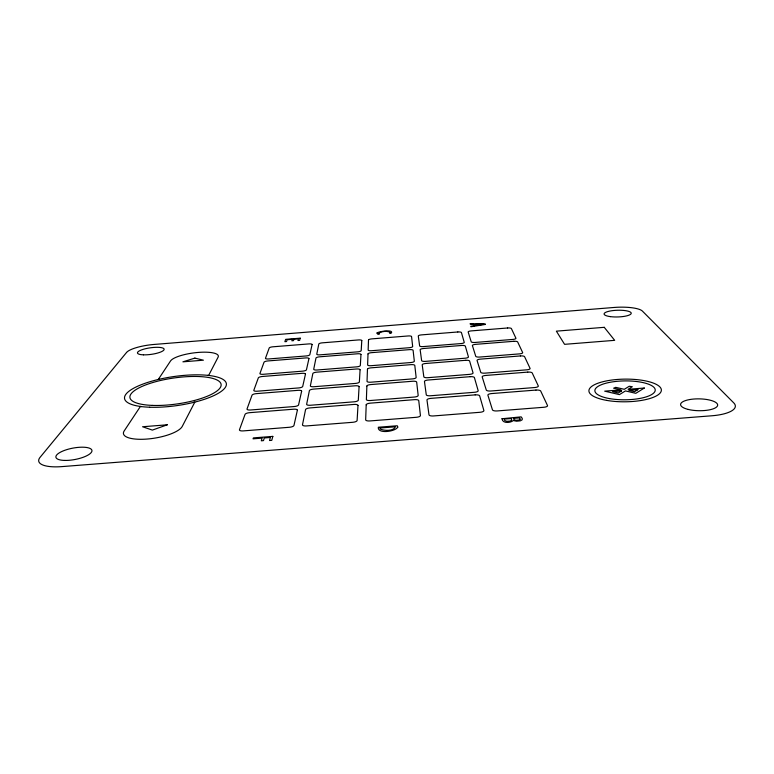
<?xml version="1.0" encoding="UTF-8"?>
<svg xmlns="http://www.w3.org/2000/svg" width="774" height="774" viewBox="0 0 774 774"><rect width="100%" height="100%" fill="white"/><g stroke="black" fill="none" stroke-linecap="round" stroke-linejoin="round"><path stroke-width="1.16" d="M193.529 402.461L194.825 402.112L182.277 426.358A30.002 9.356 -9.1 0 1 147.089 439.052A30.002 9.356 -9.1 0 1 124.188 430.934L140.423 406.427L141.419 406.592M159.473 379.212L158.254 379.521L170.541 360.965A24.313 6.318 -7.6 0 1 198.231 352.431A24.313 6.318 -7.6 0 1 218.094 357.162L208.593 375.506L207.625 375.371M501.997 418.744C502.413 423.775 510.617 422.972 513.336 420.534L516.568 421.22L520.37 420.824L522.169 419.808L522.266 418.424L521.163 416.857L501.997 418.744M366.199 404.802L365.667 419.827A4.286 1.442 -5.2 0 0 369.904 420.94L416.286 417.302A4.296 1.442 -4.3 0 0 420.427 415.522L418.753 400.651A4.122 1.325 -4.4 0 0 414.516 399.655L370.33 403.148A4.122 1.325 -5.2 0 0 366.199 404.802M366.866 386.071L366.383 399.539A4.054 1.287 -5.2 0 0 370.398 400.516L414.254 397.052A4.064 1.287 -4.4 0 0 418.173 395.446L416.673 382.124A3.909 1.19 -4.4 0 0 412.658 381.243L370.785 384.562A3.899 1.19 -5.1 0 0 366.866 386.071M367.466 369.198L367.031 381.34A3.851 1.161 -5.1 0 0 370.843 382.201L412.426 378.902A3.851 1.161 -4.4 0 0 416.151 377.441L414.796 365.425A3.715 1.074 -4.4 0 0 410.994 364.651L371.191 367.824A3.706 1.074 -5.1 0 0 367.466 369.198M368.008 353.921L367.621 364.922A3.657 1.045 -5.1 0 0 371.239 365.686L410.781 362.542A3.667 1.045 -4.4 0 0 414.322 361.197L413.103 350.322A3.541 0.977 -4.5 0 0 409.485 349.635L371.559 352.663A3.531 0.977 -5.1 0 0 368.008 353.921M368.501 340.028L368.153 350.042A3.493 0.948 -5.1 0 0 371.597 350.719L409.291 347.71A3.493 0.958 -4.5 0 0 412.668 346.481L411.555 336.574A3.377 0.89 -4.5 0 0 408.101 335.964L371.888 338.867A3.377 0.89 -5 0 0 368.501 340.028M357.994 405.45L357.114 420.495A4.296 1.442 -5.6 0 1 352.741 422.294L306.475 425.932A4.296 1.432 -6.5 0 1 302.489 424.791L305.566 409.581A4.122 1.316 -6.3 0 1 309.91 407.917L353.989 404.434A4.122 1.325 -5.5 0 1 357.994 405.45M359.088 386.681L358.304 400.177A4.054 1.287 -5.5 0 1 354.173 401.803L310.422 405.257A4.064 1.287 -6.3 0 1 306.639 404.26L309.397 390.628A3.909 1.19 -6.1 0 1 313.499 389.109L355.285 385.791A3.899 1.19 -5.4 0 1 359.088 386.681M360.074 369.788L359.368 381.95A3.851 1.161 -5.4 0 1 355.459 383.42L313.963 386.719A3.851 1.151 -6.1 0 1 310.364 385.839L312.841 373.542A3.715 1.074 -6 0 1 316.74 372.159L356.466 368.995A3.706 1.074 -5.3 0 1 360.074 369.788M360.974 354.482L360.326 365.502A3.657 1.045 -5.3 0 1 356.611 366.857L317.156 370.001A3.667 1.045 -6 0 1 313.722 369.217L315.966 358.081A3.531 0.977 -5.9 0 1 319.672 356.804L357.52 353.786A3.531 0.977 -5.3 0 1 360.974 354.482M361.787 340.57L361.197 350.593A3.493 0.948 -5.3 0 1 357.656 351.841L320.049 354.84A3.493 0.948 -5.8 0 1 316.769 354.153L318.811 344.014A3.377 0.89 -5.8 0 1 322.342 342.834L358.488 339.941A3.377 0.89 -5.2 0 1 361.787 340.57M397.788 427.084C395.678 431.582 377.306 434.262 378.312 427.248L397.246 425.758L397.788 427.084M380.169 427.993L380.189 429.019C384.204 430.886 393.589 431.331 395.427 426.803L380.169 427.993M297.38 410.23L293.965 425.468A4.305 1.432 -6.8 0 1 289.35 427.277L243.191 430.905A4.325 1.422 -7.7 0 1 239.466 429.754L245.068 414.361A4.141 1.306 -7.4 0 1 249.625 412.677L293.607 409.204A4.131 1.316 -6.6 0 1 297.38 410.23M301.637 391.238L298.571 404.899A4.064 1.277 -6.6 0 1 294.236 406.534L250.583 409.988A4.083 1.267 -7.3 0 1 247.022 408.972L252.043 395.175A3.918 1.18 -7.1 0 1 256.349 393.637L298.048 390.338A3.909 1.18 -6.4 0 1 301.637 391.238M305.469 374.132L302.711 386.439A3.851 1.151 -6.4 0 1 298.609 387.938L257.2 391.218A3.87 1.142 -7 0 1 253.814 390.328L258.332 377.886A3.725 1.064 -6.9 0 1 262.405 376.483L302.044 373.329A3.715 1.074 -6.2 0 1 305.469 374.132M308.942 358.643L306.446 369.798A3.667 1.045 -6.2 0 1 302.557 371.162L263.179 374.297A3.676 1.035 -6.8 0 1 259.929 373.503L264.031 362.232A3.551 0.968 -6.7 0 1 267.891 360.945L305.672 357.927A3.541 0.968 -6.1 0 1 308.942 358.643M312.106 344.546L309.832 354.705A3.493 0.948 -6 0 1 306.127 355.953L268.597 358.962A3.502 0.948 -6.6 0 1 265.482 358.246L269.217 347.99A3.386 0.88 -6.5 0 1 272.883 346.8L308.961 343.908A3.377 0.89 -6 0 1 312.106 344.546M300.215 338.18L299.625 340.367L297.971 340.502L298.425 338.828L293.936 339.186L293.51 340.647L291.856 340.783L292.282 339.322L287.115 339.728L286.544 341.557L284.88 341.682L285.625 339.351L300.215 338.18M272.835 436.381L271.761 440.338L269.536 440.512L270.378 437.465L264.282 437.949L263.499 440.629L261.302 440.803L262.105 438.123L253.05 438.829L253.35 437.91L272.835 436.381M376.996 333.023L377.799 334.271L379.424 334L378.796 333.642C380.218 331.137 388.722 330.546 390.289 332.685L389.622 333.139L391.257 333.159C394.469 329.211 378.738 331.262 376.996 333.023M511.633 420.059L510.298 421.066L506.796 421.327L504.754 420.524L504.232 419.082L511.275 418.531L511.633 420.059M520.089 419.198L518.841 420.079L515.823 420.311L514.052 419.595L513.443 418.366L519.654 417.873L520.089 419.198M126.539 352.48L40.113 457.289A32.237 10.159 -10.7 0 0 61.785 466.616L711.867 415.773A32.595 10.42 1 0 0 733.762 402.896L642.381 311.061A23.742 5.853 -1.6 0 0 614.256 307.452L153.978 344.459A23.491 5.757 -8 0 0 126.539 352.48M644.297 388.026L635.822 393.327L625.44 390.928L619.413 394.614L604.678 391.151L620.883 389.873L613.627 388.2L615.727 387.339L624.279 389.303L629.252 386.265L632.3 386.729L628.091 389.303L644.297 388.026M637.873 389.641L634.603 391.673L628.846 390.348L637.873 389.641M621.619 390.918L618.271 392.96L612.592 391.634L621.619 390.918M167.271 424.8L152.362 430.102L142.561 426.755L167.271 424.8M194.874 358.101L182.906 361.835L203.407 360.191L194.874 358.101M485.317 324.432L470.931 326.754L470.766 326.231L474.559 325.699L474.065 324.267L469.982 323.851L485.085 323.822L485.317 324.432M483.479 324.248L476.136 325.448L475.72 324.248L483.479 324.248M457.811 331.978L421.53 334.881A3.377 0.89 -4.3 0 0 418.289 336.042L419.634 345.92A3.493 0.958 -4.3 0 0 423.262 346.588L461.014 343.569A3.502 0.958 -3.7 0 0 464.245 342.35L461.43 332.578A3.386 0.89 -3.8 0 0 457.811 331.978M507.618 327.983L471.269 330.895A3.396 0.89 -3.6 0 0 468.173 332.036L471.221 341.798A3.512 0.948 -3.5 0 0 475.013 342.456L512.852 339.428A3.522 0.948 -2.9 0 0 515.919 338.219L511.391 328.573A3.406 0.89 -3 0 0 507.618 327.983M604.252 327.325L556.371 331.156L564.575 344.333L614.682 340.337L604.252 327.325M461.536 345.475L423.542 348.503A3.541 0.977 -4.3 0 0 420.156 349.761L421.627 360.616A3.667 1.045 -4.2 0 0 425.439 361.371L465.058 358.217A3.676 1.045 -3.6 0 0 468.434 356.891L465.338 346.142A3.551 0.977 -3.7 0 0 461.536 345.475M513.704 341.305L475.633 344.343A3.551 0.977 -3.4 0 0 472.401 345.581L475.749 356.301A3.686 1.045 -3.3 0 0 479.745 357.046L519.451 353.882A3.696 1.045 -2.7 0 0 522.653 352.567L517.671 341.963A3.57 0.977 -2.9 0 0 513.704 341.305M465.638 360.307L425.748 363.48A3.715 1.074 -4.2 0 0 422.207 364.844L423.833 376.832A3.851 1.161 -4.2 0 0 427.838 377.683L469.518 374.374A3.87 1.161 -3.4 0 0 473.049 372.923L469.634 361.061A3.725 1.074 -3.5 0 0 465.638 360.307M520.389 355.943L480.422 359.126A3.735 1.074 -3.3 0 0 477.055 360.471L480.751 372.313A3.87 1.161 -3.2 0 0 484.969 373.145L526.736 369.827A3.899 1.151 -2.5 0 0 530.074 368.395L524.588 356.688A3.754 1.074 -2.7 0 0 520.389 355.943M470.157 376.686L428.186 380.015A3.909 1.19 -4.1 0 0 424.462 381.505L426.271 394.808A4.064 1.287 -4.1 0 0 430.508 395.766L474.462 392.292A4.083 1.287 -3.3 0 0 478.177 390.706L474.385 377.548A3.918 1.19 -3.4 0 0 470.157 376.686M527.781 372.11L485.714 375.448A3.928 1.19 -3.1 0 0 482.192 376.928L486.295 390.057A4.083 1.287 -3 0 0 490.764 391.005L534.815 387.522A4.112 1.287 -2.2 0 0 538.307 385.945L532.212 372.962A3.947 1.19 -2.4 0 0 527.781 372.11M475.178 394.866L430.895 398.368A4.122 1.325 -4.1 0 0 426.977 400.003L428.989 414.845A4.296 1.442 -4 0 0 433.488 415.948L479.986 412.29A4.315 1.442 -3.1 0 0 483.885 410.53L479.657 395.843A4.141 1.325 -3.2 0 0 475.178 394.866M535.976 390.067L491.596 393.569A4.151 1.325 -2.9 0 0 487.891 395.195L492.467 409.852A4.325 1.442 -2.8 0 0 497.227 410.936L543.832 407.269A4.354 1.432 -1.9 0 0 547.499 405.528L540.697 391.025A4.17 1.325 -2.1 0 0 535.976 390.067M64.948 460.433A18.353 5.786 -10.7 0 0 91.971 450.739A18.353 5.786 -10.7 0 0 64.784 450.294A18.353 5.786 -10.7 0 0 64.948 460.433M143.461 354.831A13.439 3.299 -8 0 0 164.117 349.529A13.439 3.299 -8 0 0 144.893 348.871A13.439 3.299 -8 0 0 143.461 354.831M610.434 316.634A13.584 3.357 -1.6 0 0 631.236 313.364A13.584 3.357 -1.6 0 0 611.325 310.8A13.584 3.357 -1.6 0 0 610.434 316.634M688.318 409.456A18.557 5.931 0.9 0 0 717.575 405.615A18.557 5.931 0.9 0 0 691.424 399.287A18.557 5.931 0.9 0 0 688.318 409.456M149.653 407.23A51.452 14.6 -8.3 0 0 226.395 384.407A51.452 14.6 -8.3 0 0 150.272 381.621A51.452 14.6 -8.3 0 0 149.653 407.23M152.236 405.392A46.063 13.071 -8.2 0 0 221.141 385.026A46.063 13.071 -8.2 0 0 153.175 382.414A46.063 13.071 -8.2 0 0 152.236 405.392M609.506 398.591A30.186 9.443 -0.6 0 0 655.23 390.241A30.186 9.443 -0.6 0 0 610.405 382.23A30.186 9.443 -0.6 0 0 609.506 398.591M606.632 400.381A36.233 11.339 -0.6 0 0 661.364 390.26A36.233 11.339 -0.6 0 0 607.396 380.74A36.233 11.339 -0.6 0 0 606.632 400.381"/></g></svg>
